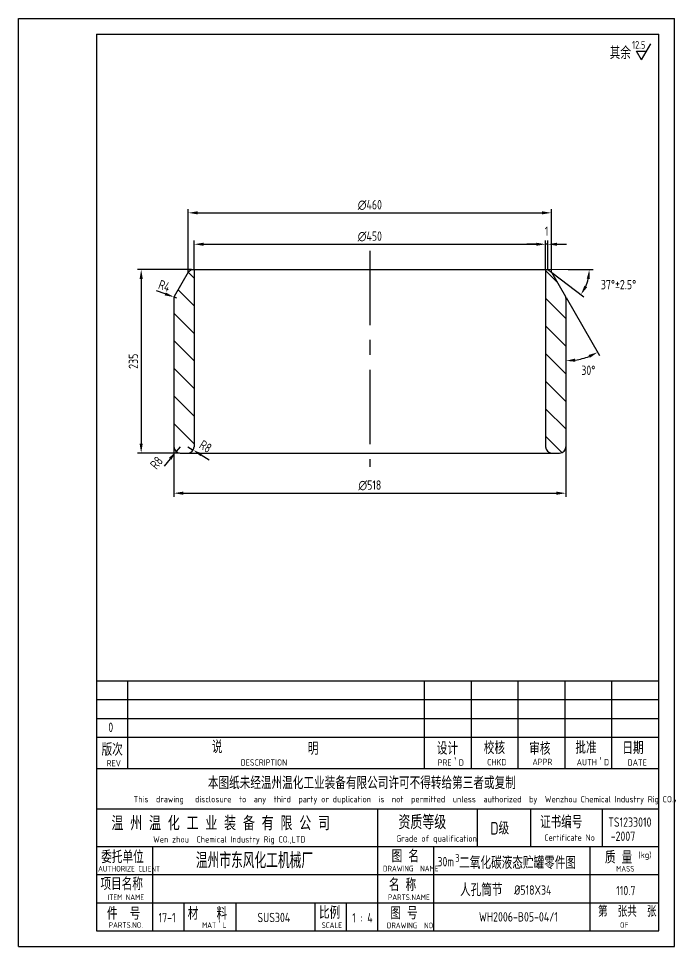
# Model space of a CAD drawing. Extents: x 10474 to 45536, y -10608 to 12499.
# Drawn here: x 41060.6 to 41270.5, y 3337.5 to 3634.5 of the extents above; entities that cross this region are included whole.
import ezdxf

# ---------------------------------------------------------------- set-up
doc = ezdxf.new("R2010")
doc.units = 0
doc.header["$LTSCALE"] = 15
doc.header["$MEASUREMENT"] = 0
doc.linetypes.add('CENTER', pattern=[50.8, 31.75, -6.35, 6.35, -6.35])
doc.layers.get('0').update_dxf_attribs({"linetype": 'CONTINUOUS'})
doc.layers.get('DEFPOINTS').update_dxf_attribs({"color": 3, "linetype": 'CONTINUOUS'})
doc.layers.add('5', color=7, linetype='CONTINUOUS', lineweight=9)
for name, color, linetype in [('LAYERAXIS', 7, 'CENTER'), ('MAINLINE', 3, 'CONTINUOUS'), ('尺寸线', 7, 'CONTINUOUS'), ('文字', 7, 'CONTINUOUS')]:
    doc.layers.add(name, color=color, linetype=linetype)
doc.styles.add('HZ', font='isocp.shx', dxfattribs={"width": 0.85, "bigfont": 'hztxt.shx'})
doc.dimstyles.new('Y', dxfattribs={"dimtxt": 3, "dimasz": 3, "dimexe": 1.2, "dimexo": 0.1, "dimgap": 1, "dimtad": 1, "dimdec": 0, "dimdsep": 46, "dimtxsty": 'HZ', "dimcen": 0, "dimadec": 0, "dimazin": 0, "dimtfac": 1, "dimtdec": 0, "dimtmove": 2, "dimatfit": 3, "dimfxl": 0, "dimtolj": 1, "dimtzin": 0, "dimarcsym": 0})

# ---------------------------------------------------------------- blocks, each defined once
blk = doc.blocks.new('*D70')
at = {"color": 0, "linetype": 'ByBlock'}
blk.add_line((41235.82, 3545.19), (41246.54, 3526.61), dxfattribs=at)
blk.add_arc((41235.77, 3545.28), 20.36, 278.4513, 291.5487, dxfattribs=at)
for points in [[(41238.79, 3524.64), (41238.72, 3525.64), (41235.77, 3524.92)], [(41243.03, 3526.79), (41243.46, 3525.89), (41245.94, 3527.65)]]:
    blk.add_solid(points, dxfattribs=at)
at = {"layer": 'DEFPOINTS', "color": 0, "linetype": 'ByBlock'}
for p in [(41231.16, 3553.25), (41235.63, 3545.51), (41235.77, 3545.01), (41239.3, 3525.23), (41235.77, 3497.4)]:
    blk.add_point(p, dxfattribs=at)
at = {"color": 0, "linetype": 'ByBlock', "insert": (41242.96, 3521.9), "char_height": 3, "attachment_point": 5, "style": 'HZ'}
blk.add_mtext('\\A1;30°', dxfattribs=at)
blk = doc.blocks.new('*D71')
at = {"color": 0, "linetype": 'ByBlock'}
for p, q in [((41231.24, 3553.19), (41241.57, 3545.41)), ((41236.5, 3554.15), (41244.49, 3554.15))]:
    blk.add_line(p, q, dxfattribs=at)
blk.add_arc((41229.97, 3554.15), 13.33, 335.9228, 347.0772, dxfattribs=at)
for points in [[(41242.46, 3551.23), (41243.45, 3551.11), (41243.29, 3554.15)], [(41242.57, 3548.46), (41241.7, 3548.97), (41240.61, 3546.13)]]:
    blk.add_solid(points, dxfattribs=at)
at = {"layer": 'DEFPOINTS', "color": 0, "linetype": 'ByBlock'}
for p in [(41229.97, 3554.15), (41229.97, 3554.15), (41231.16, 3553.25), (41236.4, 3554.15), (41242.08, 3548.59)]:
    blk.add_point(p, dxfattribs=at)
at = {"color": 0, "linetype": 'ByBlock', "insert": (41252.63, 3549.31), "char_height": 3, "attachment_point": 5, "style": 'HZ'}
blk.add_mtext('\\A1;37°±2.5°', dxfattribs=at)
blk = doc.blocks.new('*D84')
at = {"color": 0, "linetype": 'ByBlock'}
for p, q in [((41115.97, 3554.15), (41098.61, 3554.15)), ((41099.81, 3551.15), (41099.81, 3498.4)), ((41112.08, 3495.4), (41098.61, 3495.4))]:
    blk.add_line(p, q, dxfattribs=at)
for points in [[(41099.31, 3551.15), (41100.31, 3551.15), (41099.81, 3554.15)], [(41099.31, 3498.4), (41100.31, 3498.4), (41099.81, 3495.4)]]:
    blk.add_solid(points, dxfattribs=at)
at = {"layer": 'DEFPOINTS', "color": 0, "linetype": 'ByBlock'}
for p in [(41116.07, 3554.15), (41099.81, 3495.4), (41112.18, 3495.4)]:
    blk.add_point(p, dxfattribs=at)
at = {"color": 0, "linetype": 'ByBlock', "insert": (41097.31, 3524.78), "char_height": 3, "attachment_point": 5, "rotation": 90, "style": 'HZ'}
blk.add_mtext('\\A1;235', dxfattribs=at)
blk = doc.blocks.new('*D85')
at = {"color": 0, "linetype": 'ByBlock'}
for p, q in [((41112.27, 3497.4), (41110.99, 3495.86)), ((41109.07, 3493.55), (41107.15, 3491.25))]:
    blk.add_line(p, q, dxfattribs=at)
blk.add_solid([(41108.69, 3493.87), (41109.46, 3493.23), (41110.99, 3495.86)], dxfattribs=at)
at = {"layer": 'DEFPOINTS', "color": 0, "linetype": 'ByBlock'}
for p in [(41110.99, 3495.86), (41112.27, 3497.4)]:
    blk.add_point(p, dxfattribs=at)
at = {"color": 0, "linetype": 'ByBlock', "insert": (41104.72, 3492.3), "char_height": 3, "attachment_point": 5, "rotation": 50.2971, "style": 'HZ'}
blk.add_mtext('\\A1;R8', dxfattribs=at)
blk = doc.blocks.new('*D86')
at = {"color": 0, "linetype": 'ByBlock'}
for p, q in [((41114.77, 3497.4), (41116.48, 3496.37)), ((41119.05, 3494.82), (41121.62, 3493.28))]:
    blk.add_line(p, q, dxfattribs=at)
blk.add_solid([(41119.31, 3495.25), (41118.79, 3494.4), (41116.48, 3496.37)], dxfattribs=at)
at = {"layer": 'DEFPOINTS', "color": 0, "linetype": 'ByBlock'}
for p in [(41114.77, 3497.4), (41116.48, 3496.37)]:
    blk.add_point(p, dxfattribs=at)
at = {"color": 0, "linetype": 'ByBlock', "insert": (41120.41, 3497.52), "char_height": 3, "attachment_point": 5, "rotation": 328.9724, "style": 'HZ'}
blk.add_mtext('\\A1;R8', dxfattribs=at)
blk = doc.blocks.new('*D87')
at = {"color": 0, "linetype": 'ByBlock'}
for p, q in [((41107.49, 3546.34), (41104.67, 3547.34)), ((41111.27, 3545.01), (41110.32, 3545.34))]:
    blk.add_line(p, q, dxfattribs=at)
blk.add_solid([(41107.66, 3546.81), (41107.33, 3545.87), (41110.32, 3545.34)], dxfattribs=at)
at = {"layer": 'DEFPOINTS', "color": 0, "linetype": 'ByBlock'}
for p in [(41110.32, 3545.34), (41111.27, 3545.01)]:
    blk.add_point(p, dxfattribs=at)
at = {"color": 0, "linetype": 'ByBlock', "insert": (41107.24, 3548.92), "char_height": 3, "attachment_point": 5, "rotation": 340.5306, "style": 'HZ'}
blk.add_mtext('\\A1;R4', dxfattribs=at)
blk = doc.blocks.new('*D88')
at = {"color": 0, "linetype": 'ByBlock'}
for p, q in [((41110.27, 3497.3), (41110.27, 3481.35)), ((41235.77, 3497.4), (41235.77, 3481.35)), ((41113.27, 3482.55), (41232.77, 3482.55))]:
    blk.add_line(p, q, dxfattribs=at)
for points in [[(41113.27, 3483.05), (41113.27, 3482.05), (41110.27, 3482.55)], [(41232.77, 3483.05), (41232.77, 3482.05), (41235.77, 3482.55)]]:
    blk.add_solid(points, dxfattribs=at)
at = {"layer": 'DEFPOINTS', "color": 0, "linetype": 'ByBlock'}
for p in [(41110.27, 3497.4), (41235.77, 3497.5), (41235.77, 3482.55)]:
    blk.add_point(p, dxfattribs=at)
at = {"color": 0, "linetype": 'ByBlock', "insert": (41173.02, 3485.05), "char_height": 3, "attachment_point": 5, "style": 'HZ'}
blk.add_mtext('\\A1;∅518', dxfattribs=at)
blk = doc.blocks.new('*D89')
at = {"color": 0, "linetype": 'ByBlock'}
for p, q in [((41114.87, 3553.25), (41114.87, 3573.49)), ((41231.16, 3553.35), (41231.16, 3573.49)), ((41117.87, 3572.29), (41228.16, 3572.29))]:
    blk.add_line(p, q, dxfattribs=at)
for points in [[(41117.87, 3572.79), (41117.87, 3571.79), (41114.87, 3572.29)], [(41228.16, 3572.79), (41228.16, 3571.79), (41231.16, 3572.29)]]:
    blk.add_solid(points, dxfattribs=at)
at = {"layer": 'DEFPOINTS', "color": 0, "linetype": 'ByBlock'}
for p in [(41231.16, 3572.29), (41114.87, 3553.15), (41231.16, 3553.25)]:
    blk.add_point(p, dxfattribs=at)
at = {"color": 0, "linetype": 'ByBlock', "insert": (41173.02, 3574.79), "char_height": 3, "attachment_point": 5, "style": 'HZ'}
blk.add_mtext('\\A1;∅460', dxfattribs=at)
blk = doc.blocks.new('*D90')
at = {"color": 0, "linetype": 'ByBlock'}
for p, q in [((41226.27, 3562.23), (41223.27, 3562.23)), ((41229.27, 3562.33), (41229.27, 3563.43)), ((41229.97, 3562.23), (41229.27, 3562.23)), ((41229.97, 3562.23), (41229.27, 3562.23)), ((41229.97, 3554.25), (41229.97, 3563.43)), ((41232.97, 3562.23), (41235.97, 3562.23))]:
    blk.add_line(p, q, dxfattribs=at)
for points in [[(41226.27, 3562.73), (41226.27, 3561.73), (41229.27, 3562.23)], [(41232.97, 3562.73), (41232.97, 3561.73), (41229.97, 3562.23)]]:
    blk.add_solid(points, dxfattribs=at)
at = {"layer": 'DEFPOINTS', "color": 0, "linetype": 'ByBlock'}
for p in [(41229.27, 3562.23), (41229.27, 3562.23), (41229.97, 3554.15)]:
    blk.add_point(p, dxfattribs=at)
at = {"color": 0, "linetype": 'ByBlock', "insert": (41229.62, 3566.43), "char_height": 3, "attachment_point": 5, "style": 'HZ'}
blk.add_mtext('\\A1;1', dxfattribs=at)
blk = doc.blocks.new('*D91')
at = {"color": 0, "linetype": 'ByBlock'}
for p, q in [((41116.77, 3554.25), (41116.77, 3563.43)), ((41119.77, 3562.23), (41226.27, 3562.23)), ((41229.27, 3554.25), (41229.27, 3563.43))]:
    blk.add_line(p, q, dxfattribs=at)
for points in [[(41119.77, 3562.73), (41119.77, 3561.73), (41116.77, 3562.23)], [(41226.27, 3562.73), (41226.27, 3561.73), (41229.27, 3562.23)]]:
    blk.add_solid(points, dxfattribs=at)
at = {"layer": 'DEFPOINTS', "color": 0, "linetype": 'ByBlock'}
for p in [(41229.27, 3562.23), (41116.77, 3554.15), (41229.27, 3554.15)]:
    blk.add_point(p, dxfattribs=at)
at = {"color": 0, "linetype": 'ByBlock', "insert": (41173.02, 3564.73), "char_height": 3, "attachment_point": 5, "style": 'HZ'}
blk.add_mtext('\\A1;∅450', dxfattribs=at)

msp = doc.modelspace()

# ---------------------------------------------------------------- hatches: boundary and pattern name
h = msp.add_hatch()
h.set_pattern_fill('LINE', color=256, scale=50, angle=315, style=0)
h.set_pattern_definition([(315, (16461.073, -7855.3616), (4.4194174, 4.4194174), [])])
h.paths.add_polyline_path([(41110.27, 3545.01, -0.131652), (41110.4, 3545.51), (41114.87, 3553.25), (41116.07, 3554.15), (41116.77, 3554.15), (41116.77, 3497.4, -0.414214), (41114.77, 3495.4), (41112.27, 3495.4, -0.414214), (41110.27, 3497.4)])
h.paths.add_polyline_path([(41229.27, 3497.4, 0.414214), (41231.27, 3495.4), (41233.77, 3495.4, 0.414214), (41235.77, 3497.4), (41235.77, 3545.01, 0.131652), (41235.63, 3545.51), (41231.16, 3553.25), (41229.97, 3554.15), (41229.27, 3554.15)])

# ---------------------------------------------------------------- linework, layer by layer
for p, q in [((41060.55, 3634.47), (41270.53, 3634.47)), ((41060.55, 3337.47), (41060.55, 3634.47)), ((41270.53, 3337.47), (41270.53, 3634.47)), ((41259.97, 3621.22), (41262.97, 3626.42)), ((41259.97, 3621.22), (41258.36, 3624.01)), ((41258.36, 3624.01), (41261.58, 3624.01)), ((41060.55, 3337.47), (41270.53, 3337.47))]:
    msp.add_line(p, q)
at = {"layer": '5'}
for p, q in [((41116.07, 3554.15), (41109.63, 3554.15)), ((41229.97, 3554.15), (41236.4, 3554.15))]:
    msp.add_line(p, q, dxfattribs=at)
at = {"layer": 'LAYERAXIS', "ltscale": 0.05}
msp.add_line((41173.02, 3560.17), (41173.02, 3491.02), dxfattribs=at)
at = {"layer": 'MAINLINE'}
for p, q in [((41085.53, 3629.47), (41265.53, 3629.47)), ((41085.53, 3629.47), (41085.53, 3342.47)), ((41265.53, 3342.47), (41265.53, 3629.47)), ((41114.87, 3553.25), (41110.4, 3545.51)), ((41116.07, 3554.15), (41114.87, 3553.25)), ((41116.07, 3554.15), (41229.97, 3554.15)), ((41116.77, 3554.15), (41116.77, 3497.4)), ((41229.27, 3554.15), (41229.27, 3497.4)), ((41229.97, 3554.15), (41231.16, 3553.25)), ((41231.16, 3553.25), (41235.63, 3545.51)), ((41110.27, 3545.01), (41110.27, 3497.4)), ((41235.77, 3545.01), (41235.77, 3497.4)), ((41112.27, 3495.4), (41233.77, 3495.4)), ((41085.53, 3422.47), (41265.53, 3422.47)), ((41085.53, 3394.47), (41265.53, 3394.47)), ((41085.53, 3342.47), (41265.53, 3342.47))]:
    msp.add_line(p, q, dxfattribs=at)
for centre, radius, start, end in [((41111.27, 3545.01), 1, 150, 180), ((41234.77, 3545.01), 1, 0, 30), ((41112.27, 3497.4), 2, 180, 270), ((41114.77, 3497.4), 2, 270, 360), ((41231.27, 3497.4), 2, 180, 270), ((41233.77, 3497.4), 2, 270, 0)]:
    msp.add_arc(centre, radius, start, end, dxfattribs=at)
at = {"layer": '尺寸线'}
for p, q in [((41095.53, 3394.47), (41095.53, 3422.47)), ((41190.53, 3394.47), (41190.53, 3422.47)), ((41205.53, 3394.47), (41205.53, 3422.47)), ((41220.53, 3394.47), (41220.53, 3422.47)), ((41235.53, 3394.47), (41235.53, 3422.47)), ((41250.53, 3394.47), (41250.53, 3422.47)), ((41085.53, 3416.47), (41265.53, 3416.47)), ((41085.53, 3410.47), (41265.53, 3410.47)), ((41085.53, 3404.47), (41265.53, 3404.47)), ((41085.53, 3381.47), (41265.53, 3381.47)), ((41175.53, 3342.47), (41175.53, 3381.47)), ((41207.53, 3369.47), (41207.53, 3381.47)), ((41224.53, 3369.47), (41224.53, 3381.47)), ((41247.53, 3369.47), (41247.53, 3381.47)), ((41085.53, 3369.47), (41265.53, 3369.47)), ((41103.53, 3342.47), (41103.53, 3369.47)), ((41193.53, 3342.47), (41193.53, 3369.47)), ((41243.53, 3342.47), (41243.53, 3369.47)), ((41085.53, 3351.47), (41265.53, 3351.47)), ((41113.53, 3342.47), (41113.53, 3351.47)), ((41130.2, 3342.47), (41130.2, 3351.47)), ((41155.53, 3342.47), (41155.53, 3351.47)), ((41165.53, 3342.47), (41165.53, 3351.47))]:
    msp.add_line(p, q, dxfattribs=at)
at = {"layer": '文字', "linetype": 'ByBlock'}
msp.add_line((41085.53, 3360.47), (41265.53, 3360.47), dxfattribs=at)

# ---------------------------------------------------------------- texts
at = {"style": 'HZ', "width": 0.85}
for s, height, p in [('12.5', 2.5, (41256.99, 3624.8)), ('其余', 4, (41249.8, 3621.48)), ('0', 3, (41089.29, 3406.12)), ('TS1233010', 3, (41249.35, 3375.77)), ('-2007', 3, (41250.12, 3371.26)), ('30m', 3, (41194.65, 3363.11)), ('3', 2.5, (41200.36, 3364.55)), ('二氧化碳液态贮罐零件图', 4, (41201.62, 3362.27)), ('人孔筒节', 4, (41201.87, 3353.56)), ('  %%C518X34', 3, (41216.3, 3354.03)), ('110.7', 3, (41251.89, 3353.87)), ('17-1', 3, (41105.38, 3345.22)), ('SUS304', 3, (41137.03, 3345.24)), ('1 : 4', 3, (41167.39, 3345.15)), ('WH2006-B05-04/1', 3, (41207.94, 3345.44))]:
    msp.add_text(s, height=height, dxfattribs=at).set_placement(p)
at = {"layer": '尺寸线', "style": 'HZ', "width": 0.75}
msp.add_text('温州市东风化工机械厂', height=5, dxfattribs=at).set_placement((41117.34, 3362.48))
at = {"layer": '文字', "linetype": 'ByBlock', "ltscale": 5, "style": 'HZ'}
for s, height, width, p in [('说', 4, 0.85, (41122.43, 3399.35)), ('版次', 4, 0.85, (41087.13, 3398.51)), ('明', 4, 0.85, (41153.15, 3398.79)), ('设计', 4, 0.85, (41194.44, 3398.87)), ('校核', 4, 0.85, (41209.5, 3399.02)), ('审核', 4, 0.85, (41224.05, 3398.8)), ('批准', 4, 0.85, (41238.81, 3399.13)), ('日期', 4, 0.85, (41253.86, 3399.02)), ('本图纸未经温州温化工业装备有限公司许可不得转给第三者或复制', 4, 0.85, (41121.15, 3387.82)), ('资质等级', 4.5, 0.85, (41182.16, 3374.98)), ('温 州 温 化 工 业 装 备 有 限 公 司', 4.5, 0.85, (41090.3, 3374.64)), ('D级', 4, 0.85, (41211.58, 3373.3)), ('证书编号', 4, 0.85, (41227.48, 3375.29)), ('委托单位', 4, 0.85, (41087.01, 3364.12)), ('图 名', 4, 0.85, (41179.98, 3364.4)), ('质 量', 4, 0.85, (41248.29, 3364)), ('项目名称', 4, 0.85, (41086.77, 3355.48)), (' 名 称  ', 4, 0.85, (41177.16, 3355.2)), ('件  号     ', 4, 0.85, (41088.87, 3346.02)), (' 材   料', 4, 0.85, (41112.77, 3346.03)), ('比例', 4, 0.85, (41156.73, 3346.3)), ('图 号', 4, 0.85, (41179.56, 3346.16)), ('第  张共  张', 3.5, 0.8, (41246.06, 3346.97))]:
    msp.add_text(s, height=height, dxfattribs=dict(at, width=width)).set_placement(p)
at = {"layer": '文字', "linetype": 'ByBlock', "style": 'HZ', "width": 0.85}
for s, height, p in [('AUTH＇D', 2, (41239.23, 3395.45)), ('REV', 2, (41088.74, 3395.11)), ('DESCRIPTION', 2, (41131.64, 3395.36)), ('PRE＇D', 2, (41194.72, 3395.34)), ('CHKD', 2, (41210.57, 3395.45)), ('APPR', 2, (41225.07, 3395.55)), ('DATE', 2, (41255.53, 3395.34)), ('This  drawing   disclosure  to  any  third  party or duplication  is  not  permitted  unless  authorized  by  Wenzhou Chemical Industry Rig CO.，LTD', 2, (41097.37, 3383.6)), ('Wen zhou  Chemical Industry Rig CO.,LTD', 2, (41103.65, 3370.74)), ('Grade of qualification', 2, (41181.46, 3371.01)), ('Certificate No', 2, (41228.85, 3371.3)), ('(kg)', 2, (41258.98, 3365.76)), ('AUTHORIZE CLIENT', 1.8, (41086.01, 3361.44)), ('DRAWING  NAME', 1.8, (41177.22, 3361.5)), ('MASS', 1.8, (41251.87, 3361.44)), ('ITEM NAME', 1.8, (41089.02, 3352.32)), ('PARTS.NAME', 1.8, (41178.81, 3352.33)), ('PARTS.NO.', 1.8, (41089.42, 3343.45)), ('MAT＇L', 1.8, (41119.31, 3343.4)), ('SCALE', 1.8, (41157.58, 3343.36)), ('DRAWING  NO.', 1.8, (41178.46, 3343.3)), ('OF', 1.8, (41253.11, 3343.42))]:
    msp.add_text(s, height=height, dxfattribs=at).set_placement(p)

# ---------------------------------------------------------------- dimensions: what is measured, and where the dimension line sits
dim = msp.add_angular_dim_2l(base=(41242.08, 3548.59), line1=((41229.97, 3554.15), (41231.16, 3553.25)), line2=((41229.97, 3554.15), (41236.4, 3554.15)), text='<>%%P2.5%%d', dimstyle='Y', override={"dimtih": 1, "dimtoh": 1, "dimazin": 2})
dim.commit()
dim.dimension.update_dxf_attribs({"geometry": '*D71', "text_midpoint": (41252.63, 3549.31), "dimtype": 162})
dim = msp.add_angular_dim_2l(base=(41239.3, 3525.23), line1=((41235.77, 3545.01), (41235.77, 3497.4)), line2=((41231.16, 3553.25), (41235.63, 3545.51)), dimstyle='Y', override={"dimtih": 1, "dimtoh": 1, "dimazin": 2})
dim.commit()
dim.dimension.update_dxf_attribs({"geometry": '*D70', "text_midpoint": (41242.96, 3521.9), "dimtype": 162})
at = {"layer": '5'}
for base, p1, p2, text, picture, middle in [((41231.16, 3572.29), (41114.87, 3553.15), (41231.16, 3553.25), '%%c460', '*D89', (41173.02, 3574.79)), ((41229.27, 3562.23), (41116.77, 3554.15), (41229.27, 3554.15), '%%C450', '*D91', (41173.02, 3564.73)), ((41235.77, 3482.55), (41110.27, 3497.4), (41235.77, 3497.5), '%%c518', '*D88', (41173.02, 3485.05))]:
    dim = msp.add_linear_dim(base=base, p1=p1, p2=p2, text=text, dimstyle='Y', dxfattribs=at)
    dim.commit()
    dim.dimension.update_dxf_attribs({"geometry": picture, "text_midpoint": middle})
dim = msp.add_linear_dim(base=(41229.27, 3562.23), p1=(41229.97, 3554.15), p2=(41229.27, 3562.23), dimstyle='Y', dxfattribs=at)
dim.commit()
dim.dimension.update_dxf_attribs({"geometry": '*D90', "text_midpoint": (41229.62, 3566.43)})
dim = msp.add_linear_dim(base=(41099.81, 3495.4), p1=(41116.07, 3554.15), p2=(41112.18, 3495.4), angle=90, text='235', dimstyle='Y', dxfattribs=at)
dim.commit()
dim.dimension.update_dxf_attribs({"geometry": '*D84', "text_midpoint": (41097.31, 3524.78)})
for center, mpoint, text, picture, middle in [((41111.27, 3545.01), (41110.32, 3545.34), 'R4', '*D87', (41107.24, 3548.92)), ((41114.77, 3497.4), (41116.48, 3496.37), 'R8', '*D86', (41120.41, 3497.52)), ((41112.27, 3497.4), (41110.99, 3495.86), 'R8', '*D85', (41104.72, 3492.3))]:
    dim = msp.add_radius_dim(center=center, mpoint=mpoint, text=text, dimstyle='Y', dxfattribs=at)
    dim.commit()
    dim.dimension.update_dxf_attribs({"geometry": picture, "text_midpoint": middle, "dimtype": 164})

doc.saveas('drawing.dxf')
